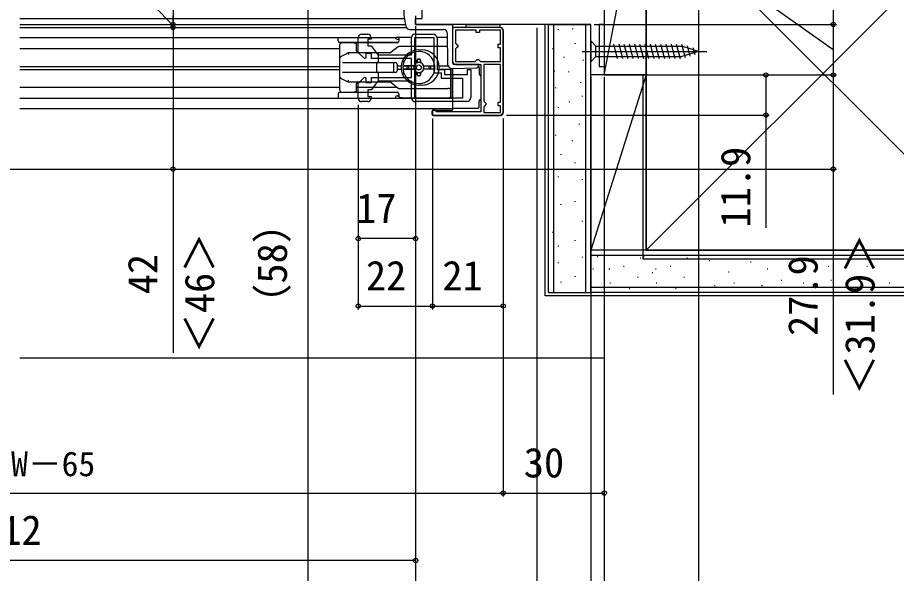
# Model space of a CAD drawing. Units: millimetres, scale not verified. Extents: x -525 to 525, y -783 to 778.
# Drawn here: x 0.9 to 261.7, y -547.9 to -383 of the extents above; entities that cross this region are included whole.
import ezdxf
from ezdxf.enums import TextEntityAlignment as Align

# ---------------------------------------------------------------- set-up
doc = ezdxf.new("R2010")
doc.units = ezdxf.units.MM
doc.header["$LTSCALE"] = 4
for name, color, linetype in [('0-2_YKK_11', 7, 'Continuous'), ('0-3_YKK_11E', 7, 'Continuous'), ('0-4_YKK_12', 2, 'Continuous'), ('0-5_YKK_13', 4, 'Continuous'), ('0-7_YKK_D', 6, 'Continuous'), ('0-9_YSS_K', 3, 'Continuous'), ('0-A_YSS_KE', 3, 'Continuous')]:
    doc.layers.add(name, color=color, linetype=linetype)
doc.styles.add('ＭＳ ゴシック', font='')
doc.styles.get('ＭＳ ゴシック').set_extended_font_data('MS Gothic')

msp = doc.modelspace()

# ---------------------------------------------------------------- linework, layer by layer
at = {"layer": '0-2_YKK_11'}
msp.add_line((144.997, -410.935), (144.997, -386.935), dxfattribs=at)
for points in [[(174.997, -271.035), (174.997, -331.635), (202.997, -331.635), (202.997, -335.035), (201.097, -335.035), (200.597, -334.535), (200.097, -334.035), (174.997, -334.035), (174.997, -385.035), (173.497, -385.035), (173.497, -397.535), (174.997, -397.535), (174.997, -400.035), (170.997, -400.035), (170.997, -385.035), (118.997, -385.035), (118.997, -383.235), (120.997, -383.235), (120.997, -375.035), (124.297, -375.035)], [(143.997, -385.935), (129.997, -385.935), (129.997, -395.935)], [(130.997, -396.935), (138.397, -396.935), (138.397, -410.935), (125.197, -410.935), (124.997, -410.735), (124.697, -410.435), (123.997, -410.435), (123.997, -411.935), (143.997, -411.935)]]:
    msp.add_lwpolyline(points, dxfattribs=at)
for points in [[(138.297, -396.035), (144.197, -396.035), (144.197, -391.935), (143.497, -391.935), (143.497, -390.935), (144.197, -390.935), (144.197, -386.735), (137.997, -386.735), (137.997, -387.435), (136.997, -387.435), (136.997, -386.735), (130.897, -386.735), (130.897, -390.635), (131.197, -390.935), (131.497, -391.235), (131.497, -391.635), (131.197, -391.935), (130.897, -392.235), (130.897, -396.035), (136.697, -396.035), (136.997, -395.735), (137.297, -395.435), (137.697, -395.435), (137.997, -395.735)], [(139.297, -396.935), (139.297, -407.835), (139.597, -408.135), (139.897, -408.435), (139.897, -408.835), (139.597, -409.135), (139.297, -409.435), (139.297, -411.135), (144.197, -411.135), (144.197, -409.135), (143.497, -409.135), (143.497, -408.135), (144.197, -408.135), (144.197, -396.935)]]:
    msp.add_lwpolyline(points, close=True, dxfattribs=at)
for centre, start, end in [((143.997, -386.935), 0.00001, 89.99999), ((130.997, -395.935), 180.00001, 269.99999), ((143.997, -410.935), 270.00001, 359.99999)]:
    msp.add_arc(centre, 1, start, end, dxfattribs=at)
at = {"layer": '0-3_YKK_11E'}
for p, q in [((102.997, -387.935), (104.797, -387.935)), ((118.797, -387.935), (124.197, -387.935)), ((104.797, -407.935), (102.997, -407.935)), ((134.197, -407.935), (118.797, -407.935))]:
    msp.add_line(p, q, dxfattribs=at)
for points in [[(101.997, -406.935), (101.997, -402.51), (103.826, -400.681), (104.197, -400.834), (104.197, -402.235), (105.897, -402.235), (105.897, -400.735), (117.797, -400.735), (117.797, -395.135), (105.897, -395.135), (105.897, -393.635), (104.197, -393.635), (104.197, -395.035), (103.826, -395.188), (101.997, -393.359), (101.997, -388.935)], [(105.797, -388.935), (105.797, -389.435), (104.797, -389.435), (104.797, -391.435), (105.797, -391.435), (107.797, -394.035), (117.797, -394.035), (117.797, -388.935)], [(125.397, -389.135), (125.397, -398.435), (127.597, -398.435), (127.597, -399.935), (134.397, -399.935), (134.397, -398.435), (135.397, -398.435), (135.397, -406.735)], [(117.797, -406.935), (117.797, -401.835), (107.797, -401.835), (105.797, -404.435), (104.797, -404.435), (104.797, -406.435), (105.797, -406.435), (105.797, -406.935)]]:
    msp.add_lwpolyline(points, dxfattribs=at)
msp.add_lwpolyline([(118.797, -406.935), (118.797, -388.935), (124.397, -388.935), (124.397, -399.435), (126.597, -399.435), (126.597, -400.935), (132.897, -400.935), (132.897, -406.935)], close=True, dxfattribs=at)
for centre, radius, start, end in [((102.997, -388.935), 1, 90.00001, 179.99999), ((104.797, -388.935), 1, 0.00001, 89.99999), ((118.797, -388.935), 1, 90.00001, 179.99999), ((124.197, -389.135), 1.2, 0.00001, 89.99999), ((102.997, -406.935), 1, 180.00001, 269.99999), ((104.797, -406.935), 1, 270.00001, 359.99999), ((118.797, -406.935), 1, 180.00001, 269.99999), ((134.197, -406.735), 1.2, 270.00001, 359.99999)]:
    msp.add_arc(centre, radius, start, end, dxfattribs=at)
at = {"layer": '0-4_YKK_12'}
for p, q in [((1.497, -383.235), (115.652, -383.235)), ((118.997, -383.235), (119.497, -383.235)), ((1.497, -385.035), (116.017, -385.035)), ((1.497, -385.934), (116.291, -385.934)), ((1.497, -385.934), (116.291, -385.934)), ((118.997, -385.035), (119.497, -385.035)), ((129.997, -385.034), (129.997, -396.434)), ((117.797, -388.934), (113.264, -388.934)), ((128.419, -388.934), (125.392, -388.934)), ((129.997, -398.14), (129.997, -399.934)), ((101.5, -403.684), (113.531, -403.684)), ((99.179, -406.934), (129.997, -406.934)), ((96.471, -409.934), (129.997, -409.934))]:
    msp.add_line(p, q, dxfattribs=at)
for points in [[(1.497, -388.934), (90.715, -388.934), (113.151, -388.934)], [(1.497, -392.184), (90.953, -392.184), (96.5, -392.184)], [(1.497, -397.484), (86.316, -397.484), (96.5, -397.484)], [(1.497, -398.384), (85.451, -398.384), (96.5, -398.384)], [(1.497, -403.684), (83.363, -403.684), (96.5, -403.684)], [(1.497, -406.934), (83.197, -406.934), (99.179, -406.934)], [(1.497, -409.934), (83.197, -409.934), (96.471, -409.934)]]:
    msp.add_lwpolyline(points, dxfattribs=at)
at = {"layer": '0-5_YKK_13'}
for p, q in [((118.997, -382.5), (118.997, -385.035)), ((118.997, -385.035), (129.497, -385.035)), ((129.997, -385.535), (129.997, -396.435)), ((144.097, -385.935), (130.497, -385.935)), ((117.192, -386.519), (118.997, -386.535)), ((118.997, -386.535), (127.406, -386.535)), ((128.406, -387.526), (128.485, -396.654)), ((129.997, -386.435), (129.997, -396.435)), ((145.097, -411.035), (145.097, -386.935)), ((96, -389.901), (96, -388.934)), ((96.5, -404.601), (96.5, -391.001)), ((100.663, -390.501), (97, -390.501)), ((100.663, -390.501), (100.984, -390.501)), ((101, -390.501), (100.984, -390.501)), ((101.5, -392.993), (101.5, -391.001)), ((113.5, -389.401), (114, -389.401)), ((114, -389.301), (114, -390.001)), ((170.997, -389.935), (172.547, -391.485)), ((177.742, -390.934), (178.868, -395.134)), ((179.295, -390.934), (180.421, -395.134)), ((180.848, -390.934), (181.974, -395.134)), ((182.401, -390.934), (183.526, -395.134)), ((183.954, -390.934), (185.079, -395.134)), ((185.507, -390.934), (186.632, -395.134)), ((187.06, -390.934), (188.185, -395.134)), ((188.613, -390.934), (189.738, -395.134)), ((190.166, -390.934), (191.291, -395.134)), ((191.718, -390.934), (192.844, -395.134)), ((193.271, -390.934), (194.397, -395.134)), ((194.824, -390.934), (195.95, -395.134)), ((196.377, -390.934), (197.503, -395.134)), ((197.93, -390.934), (198.986, -394.875)), ((98.732, -393.627), (96.872, -394.556)), ((99, -393.493), (98.732, -393.627)), ((99, -393.493), (99.118, -393.993)), ((107.905, -393.493), (99, -393.493)), ((111.338, -393.493), (107.905, -393.493)), ((111.5, -393.493), (111.328, -393.493)), ((111.5, -393.493), (111.635, -393.387)), ((128.441, -391.551), (114.171, -391.551)), ((119, -393.151), (119.03, -393.151)), ((120, -392.551), (120.8, -392.551)), ((120.969, -393.151), (121, -393.151)), ((168.497, -393.035), (205.497, -393.034)), ((172.547, -391.485), (198.081, -391.484)), ((202.997, -393.034), (198.081, -391.484)), ((202.997, -393.034), (198.081, -394.584)), ((202.997, -393.034), (198.081, -394.584)), ((199.605, -391.388), (200.418, -394.424)), ((201.301, -391.923), (201.85, -393.972)), ((97.28, -396.301), (98.955, -396.301)), ((98.955, -396.301), (107.905, -396.301)), ((107.949, -395.801), (107.949, -393.993)), ((119.5, -395.601), (119.5, -396.386)), ((119.5, -396.386), (119.5, -395.601)), ((120.2, -395.301), (119.8, -395.301)), ((119.8, -395.301), (120.2, -395.301)), ((120.5, -395.601), (120.5, -396.386)), ((120.5, -396.386), (120.5, -395.601)), ((172.547, -394.585), (198.081, -394.584)), ((107.5, -399.001), (107.5, -396.601)), ((112.5, -399.001), (112.5, -396.601)), ((113.5, -396.801), (113.5, -398.801)), ((113.5, -397.301), (114.774, -397.301)), ((113.5, -398.301), (114.774, -398.301)), ((118.586, -397.301), (115.276, -397.301)), ((118.586, -398.301), (115.276, -398.301)), ((115.578, -397.301), (118.586, -397.301)), ((115.578, -398.301), (118.586, -398.301)), ((116.5, -398.001), (116.5, -397.601)), ((116.5, -398.001), (116.5, -397.601)), ((117, -398.301), (117, -397.301)), ((121.414, -397.301), (124.723, -397.301)), ((121.414, -397.301), (124.422, -397.301)), ((124.723, -398.301), (121.414, -398.301)), ((123, -398.301), (123, -397.301)), ((123.5, -398.001), (123.5, -397.601)), ((123.5, -398.001), (123.5, -397.601)), ((126.026, -397.301), (128.638, -397.301)), ((126.026, -398.301), (129.5, -398.301)), ((129.5, -397.984), (129.5, -406.934)), ((129.5, -403.551), (129.5, -397.984)), ((129.997, -398.141), (129.997, -410.435)), ((130.025, -398.141), (136.923, -397.96)), ((137.897, -397.935), (137.897, -399.735)), ((96.872, -401.033), (96.5, -400.847)), ((96.872, -401.033), (98.732, -401.963)), ((98.955, -399.301), (97.28, -399.301)), ((107.905, -399.301), (98.955, -399.301)), ((99, -402.097), (99.118, -401.597)), ((119.5, -399.215), (119.5, -400.001)), ((119.5, -400.001), (119.5, -399.215)), ((120.2, -400.301), (119.8, -400.301)), ((119.8, -400.301), (120.2, -400.301)), ((120.5, -399.215), (120.5, -400.001)), ((120.5, -400.001), (120.5, -399.215)), ((98.732, -401.963), (99, -402.097)), ((101.5, -404.601), (101.5, -402.597)), ((107.905, -402.097), (111.337, -402.097)), ((111.635, -402.203), (113.864, -403.945)), ((114.172, -404.051), (128.587, -404.051)), ((119.03, -402.451), (119, -402.451)), ((120.8, -403.051), (120, -403.051)), ((121, -402.451), (120.969, -402.451)), ((129, -404.051), (128.587, -404.051)), ((96, -405.701), (96, -406.934)), ((97, -405.101), (100.663, -405.101)), ((100.984, -405.101), (100.663, -405.101)), ((100.984, -405.101), (101, -405.101)), ((102, -405.101), (113.586, -405.101)), ((113.5, -406.201), (114, -406.201)), ((114, -405.601), (114, -406.301)), ((115, -406.801), (114.5, -406.801)), ((115, -406.801), (129, -406.801)), ((137.897, -409.435), (137.897, -407.735)), ((123.897, -411.735), (123.897, -410.735)), ((124.197, -410.435), (129.997, -410.435)), ((124.197, -412.035), (144.097, -412.035)), ((137.397, -409.935), (129.997, -409.935))]:
    msp.add_line(p, q, dxfattribs=at)
msp.add_lwpolyline([(133.997, -385.935), (133.997, -385.015), (143.997, -385.015), (143.997, -385.935)], close=True, dxfattribs=at)
for points in [[(113.8, -390.401), (112.945, -390.401), (96.5, -390.401)], [(113.586, -390.501), (112.931, -390.501), (101, -390.501)], [(170.997, -389.935), (170.997, -396.135), (172.547, -394.585), (172.547, -391.485)], [(113.864, -391.656), (112.634, -392.611), (111.635, -393.387)], [(114.171, -391.551), (114, -391.551), (113.864, -391.656)], [(107.905, -396.301), (112.116, -396.301), (113, -396.301)], [(115.578, -397.301), (115.463, -397.301), (115.411, -397.301), (115.365, -397.301), (115.327, -397.301), (115.299, -397.301), (115.284, -397.301), (115.276, -397.301)], [(115.276, -398.301), (115.284, -398.301), (115.299, -398.301), (115.327, -398.301), (115.365, -398.301), (115.411, -398.301), (115.463, -398.301), (115.578, -398.301)], [(124.422, -398.301), (124.537, -398.301), (124.589, -398.301), (124.635, -398.301), (124.672, -398.301), (124.7, -398.301), (124.716, -398.301), (124.723, -398.301)], [(137.897, -396.96), (137.897, -396.935), (130.497, -396.935)], [(113, -399.301), (109.629, -399.301), (107.905, -399.301)], [(107.949, -401.597), (107.949, -400.325), (107.949, -399.801)], [(99, -402.097), (105.284, -402.097), (107.905, -402.097)], [(129.5, -406.301), (129.5, -404.551), (129.5, -403.551)], [(113.8, -405.201), (101.2, -405.201), (96.5, -405.201)], [(101, -405.101), (101.322, -405.101), (102, -405.101)]]:
    msp.add_lwpolyline(points, dxfattribs=at)
msp.add_circle((120, -397.801), 0.75, dxfattribs=at)
for centre, radius, start, end in [((131.122, -381.035), 15.625, 162.21648, 197.85555), ((117.201, -385.519), 1, 197.85555, 269.5), ((129.497, -385.535), 0.5, 0, 90), ((130.497, -386.435), 0.5, 90, 180), ((144.097, -386.935), 1, 0, 90), ((127.406, -387.535), 1, 0.5, 90), ((96.5, -389.901), 0.5, 180, 270), ((97, -391.001), 0.5, 90, 180), ((101, -391.001), 0.5, 0, 90), ((113.5, -388.901), 0.5, 195.47348, 219.07095), ((113.5, -388.901), 0.5, 219.07095, 270), ((113.5, -390.001), 0.5, 270, 0), ((114.5, -389.301), 0.5, 132.84403, 180), ((102, -392.993), 0.5, 180, 270), ((111.328, -392.993), 0.5, 270, 307.83789), ((114.171, -392.051), 0.5, 90, 127.83789), ((120, -397.801), 5.25, 90, 270), ((120, -397.801), 4.75, 6.04233, 173.95767), ((119, -393.651), 0.5, 90, 120.18877), ((120.8, -397.801), 5.25, 270, 90), ((121, -393.651), 0.5, 59.81123, 90), ((107.8, -396.601), 0.3, 90, 180), ((112.2, -396.601), 0.3, 0, 90), ((113, -396.801), 0.5, 0, 90), ((115.691, -395.801), 0.5, 155.09894, 248.1159), ((120, -397.801), 1.5, 109.47123, 160.52878), ((119.8, -395.601), 0.3, 90, 180), ((119.8, -395.601), 0.3, 90, 180), ((120, -397.801), 1.5, 70.52877, 109.47123), ((120.2, -395.601), 0.3, 360, 90), ((120.2, -395.601), 0.3, 360, 90), ((120, -397.801), 1.5, 19.47122, 70.52877), ((130.497, -396.435), 0.5, 180, 270), ((107.8, -399.001), 0.3, 180, 270), ((112.2, -399.001), 0.3, 270, 0), ((113, -398.801), 0.5, 270, 0), ((120, -397.801), 4.75, 173.95767, 186.04233), ((120, -397.801), 4.75, 186.04233, 353.95767), ((116.8, -397.601), 0.3, 90, 180), ((116.8, -397.601), 0.3, 90, 180), ((116.8, -398.001), 0.3, 180, 270), ((116.8, -398.001), 0.3, 180, 270), ((120, -397.801), 1.5, 160.52878, 199.47122), ((120, -397.801), 1.5, 199.47122, 250.52877), ((120, -397.801), 1.5, 289.47123, 340.52878), ((120, -397.801), 1.5, 340.52878, 19.47122), ((123.2, -397.601), 0.3, 0, 90), ((123.2, -397.601), 0.3, 0, 90), ((123.2, -398.001), 0.3, 270, 0), ((123.2, -398.001), 0.3, 270, 360), ((120, -397.801), 4.75, 353.95767, 6.04233), ((129.985, -396.641), 1.5, 180.5, 271.5), ((136.897, -396.96), 1, 271.5, 0), ((137.397, -397.935), 0.5, 0, 51.37691), ((115.691, -399.801), 0.5, 111.8841, 204.90106), ((120, -397.801), 1.5, 250.52877, 289.47123), ((119.8, -400.001), 0.3, 180, 270), ((119.8, -400.001), 0.3, 180, 270), ((120.2, -400.001), 0.3, 270, 0), ((120.2, -400.001), 0.3, 270, 360), ((138.397, -399.735), 0.5, 180, 270), ((102, -402.597), 0.5, 90, 180), ((111.328, -402.597), 0.5, 51.9917, 90), ((114.172, -403.551), 0.5, 231.9917, 270), ((119, -401.951), 0.5, 239.81123, 270), ((121, -401.951), 0.5, 270, 300.18877), ((129, -403.551), 0.5, 270, 0), ((96.5, -405.701), 0.5, 90, 180), ((97, -404.601), 0.5, 180, 270), ((101, -404.601), 0.5, 270, 0), ((113.5, -406.701), 0.5, 90, 180), ((113.5, -406.701), 0.5, 180, 207.82627), ((113.5, -405.601), 0.5, 0, 90), ((114.5, -406.301), 0.5, 180, 270), ((129, -406.301), 0.5, 270, 0), ((137.397, -409.435), 0.5, 270, 0), ((138.397, -407.735), 0.5, 90, 180), ((124.197, -410.735), 0.3, 90, 180), ((124.197, -411.735), 0.3, 180, 270), ((144.097, -411.035), 1, 270, 0)]:
    msp.add_arc(centre, radius, start, end, dxfattribs=at)
for centre, major_axis, ratio, start_param, end_param in [((107.905, -393.993), (0, 0.5), 0.087489, 4.712389, 6.2831853), ((97, -395.052), (0.3, 0.486), 0.822107, 1.3427634, 2.0408951), ((97.135, -394.984), (-0.58, -0.164), 0.822107, 4.9404219, 5.3570207), ((107.905, -395.801), (0, -0.5), 0.087489, 6.2831853, 7.8539816), ((97, -400.538), (-0.3, 0.486), 0.822107, 1.1006975, 1.7988292), ((97.135, -400.605), (-0.58, 0.164), 0.822107, 0.9261646, 1.3427634), ((107.905, -399.801), (0, 0.5), 0.087489, 4.712389, 6.2831853), ((107.905, -401.597), (0, -0.5), 0.087489, 6.2831853, 7.8539816)]:
    msp.add_ellipse(centre, major_axis=major_axis, ratio=ratio, start_param=start_param, end_param=end_param, dxfattribs=at)
at = {"layer": '0-7_YKK_D'}
for p, q in [((46.997, -270.035), (46.997, -385.035)), ((202.997, -335.531), (202.997, -605.045)), ((242.997, -335.035), (242.997, -385.035)), ((86.997, -371.035), (86.997, -565.035)), ((46.997, -385.035), (46.997, -382.485)), ((27.997, -385.035), (47.997, -385.035)), ((27.997, -385.035), (47.997, -385.035)), ((27.997, -385.935), (47.997, -385.935)), ((27.997, -385.935), (47.997, -385.935)), ((46.997, -385.035), (46.997, -385.935)), ((46.997, -385.035), (46.997, -385.935)), ((46.997, -385.935), (46.997, -388.485)), ((118.997, -385.535), (118.997, -565.035)), ((118.997, -385.535), (118.997, -565.035)), ((118.997, -385.535), (118.997, -545.035)), ((118.997, -385.535), (118.997, -449.557)), ((154.997, -386.035), (154.997, -585.035)), ((154.997, -386.035), (154.997, -565.035)), ((154.997, -386.035), (154.997, -585.035)), ((171.996, -385.035), (243.997, -385.035)), ((171.996, -385.035), (243.997, -385.035)), ((242.997, -385.035), (242.997, -400.035)), ((170.997, -400.535), (170.997, -565.035)), ((174.997, -400.535), (174.997, -605.045)), ((174.997, -400.535), (175.004, -605.034)), ((174.997, -400.535), (174.997, -565.035)), ((174.997, -400.535), (174.997, -585.035)), ((174.997, -400.535), (174.997, -525.035)), ((175.497, -400.035), (243.997, -400.035)), ((175.497, -400.035), (243.997, -400.035)), ((175.497, -400.035), (223.997, -400.035)), ((101.997, -408.935), (101.997, -449.557)), ((101.997, -408.935), (101.997, -469.557)), ((145.997, -411.935), (223.997, -411.935)), ((123.997, -412.935), (123.997, -469.557)), ((123.997, -412.935), (123.997, -469.557)), ((144.999, -412.935), (144.999, -469.557)), ((144.999, -412.935), (144.999, -525.035)), ((144.999, -412.935), (144.999, -525.035)), ((-44.601, -427.935), (243.997, -427.935)), ((27.997, -427.935), (47.997, -427.935)), ((118.997, -448.557), (101.997, -448.557)), ((101.997, -468.557), (123.997, -468.557)), ((123.997, -468.557), (144.999, -468.557)), ((-140.001, -524.035), (144.999, -524.035)), ((144.999, -524.035), (174.997, -524.035)), ((118.997, -544.035), (-119.003, -544.035))]:
    msp.add_line(p, q, dxfattribs=at)
for points in [[(46.997, -385.485), (26.997, -364.284), (26.997, -340.852)], [(242.997, -392.535), (222.997, -378.449), (222.997, -359.722)], [(46.997, -385.935), (46.997, -427.935), (46.997, -482.485)], [(222.997, -400.035), (222.997, -411.935), (222.997, -445.416)], [(242.997, -400.035), (242.997, -427.935), (242.997, -494.758)]]:
    msp.add_lwpolyline(points, dxfattribs=at)
for centre in [(46.997, -385.035), (46.997, -385.035), (46.997, -385.935), (46.997, -385.935), (242.997, -385.035), (242.997, -385.035), (222.997, -400.035), (242.997, -400.035), (242.997, -400.035), (222.997, -411.935), (46.997, -427.935), (242.997, -427.935), (101.997, -448.557), (118.997, -448.557), (101.997, -468.557), (123.997, -468.557), (123.997, -468.557), (144.999, -468.557), (144.999, -524.035), (144.999, -524.035), (174.997, -524.035), (118.997, -544.035)]:
    msp.add_circle(centre, 0.637, dxfattribs=at)
at = {"layer": '0-9_YSS_K'}
for p, q in [((174.994, -400.035), (187.494, -335.035)), ((187.497, -452.035), (292.497, -347.035)), ((187.497, -347.035), (292.497, -452.035)), ((157.496, -465.535), (157.496, -385.035)), ((159.996, -464.535), (159.996, -385.035)), ((169.496, -464.535), (169.496, -385.035)), ((161.337, -386.454), (161.337, -386.654)), ((165.548, -386.226), (165.548, -386.426)), ((166.282, -390.574), (166.282, -390.774)), ((159.689, -392.223), (159.689, -392.423)), ((162.986, -394.695), (162.986, -394.895)), ((168.777, -395.516), (168.777, -395.716)), ((160.091, -398.834), (160.091, -399.034)), ((164.379, -399.024), (164.379, -399.224)), ((170.996, -452.035), (170.996, -399.586)), ((187.497, -400.035), (170.996, -400.035)), ((187.497, -400.035), (170.996, -452.035)), ((187.497, -452.035), (187.497, -400.035)), ((160.513, -403.761), (160.513, -403.961)), ((167.997, -402.142), (167.997, -402.342)), ((168.431, -406.233), (168.431, -406.433)), ((161.337, -409.53), (161.337, -409.73)), ((164.634, -407.882), (164.634, -408.082)), ((167.606, -414.475), (167.606, -414.675)), ((160.513, -417.772), (160.513, -417.972)), ((165.458, -419.42), (165.458, -419.62)), ((162.161, -423.541), (162.161, -423.741)), ((166.282, -426.013), (166.282, -426.213)), ((161.337, -430.134), (161.337, -430.334)), ((168.431, -430.958), (168.431, -431.158)), ((166.282, -437.483), (166.282, -437.683)), ((162.161, -438.307), (162.161, -438.507)), ((168.431, -443.252), (168.431, -443.452)), ((159.689, -446.549), (159.689, -446.749)), ((161.337, -450.669), (161.337, -450.869)), ((166.282, -449.021), (166.282, -449.221)), ((187.497, -452.035), (170.996, -452.035)), ((352.491, -453.535), (170.996, -453.535)), ((172.907, -453.864), (173.107, -453.864)), ((186.68, -453.864), (186.88, -453.864)), ((161.337, -455.614), (161.337, -455.814)), ((168.431, -453.966), (168.431, -454.166)), ((185.705, -454.254), (185.905, -454.254)), ((199.478, -454.254), (199.678, -454.254)), ((206.104, -455.034), (206.304, -455.034)), ((210.195, -454.6), (210.395, -454.6)), ((218.437, -455.424), (218.637, -455.424)), ((234.92, -454.6), (235.12, -454.6)), ((247.214, -454.6), (247.414, -454.6)), ((257.928, -454.6), (258.128, -454.6)), ((171.613, -457.482), (171.813, -457.482)), ((176.415, -457.482), (176.615, -457.482)), ((180.763, -456.749), (180.963, -456.749)), ((189.213, -458.652), (189.413, -458.652)), ((190.188, -457.482), (190.388, -457.482)), ((194.536, -456.749), (194.736, -456.749)), ((202.986, -458.652), (203.186, -458.652)), ((211.843, -458.397), (212.043, -458.397)), ((223.382, -457.573), (223.582, -457.573)), ((229.975, -456.749), (230.175, -456.749)), ((241.444, -456.749), (241.644, -456.749)), ((252.983, -456.749), (253.183, -456.749)), ((162.161, -461.383), (162.161, -461.583)), ((166.282, -459.735), (166.282, -459.935)), ((176.642, -461.694), (176.842, -461.694)), ((184.884, -460.045), (185.084, -460.045)), ((190.415, -461.694), (190.615, -461.694)), ((198.657, -460.045), (198.857, -460.045)), ((213.492, -461.694), (213.692, -461.694)), ((227.502, -460.869), (227.702, -460.869)), ((234.096, -461.694), (234.296, -461.694)), ((242.269, -460.869), (242.469, -460.869)), ((254.631, -461.694), (254.831, -461.694)), ((259.576, -461.694), (259.776, -461.694)), ((352.491, -463.035), (170.996, -463.035)), ((182.411, -463.342), (182.611, -463.342)), ((187.46, -462.939), (187.66, -462.939)), ((189.023, -462.939), (189.223, -462.939)), ((196.184, -463.342), (196.384, -463.342)), ((202.796, -462.939), (202.996, -462.939)), ((207.723, -462.518), (207.923, -462.518)), ((221.733, -462.518), (221.933, -462.518)), ((250.51, -463.342), (250.71, -463.342)), ((352.491, -465.535), (157.496, -465.535)), ((174.997, -464.535), (174.997, -484.035)), ((174.997, -484.035), (1.494, -484.035))]:
    msp.add_line(p, q, dxfattribs=at)
msp.add_lwpolyline([(187.494, -400.035), (187.494, -335.035), (174.994, -335.035), (174.994, -400.035)], close=True, dxfattribs=at)
at = {"layer": '0-A_YSS_KE'}
for p, q in [((158.496, -464.535), (158.496, -385.035)), ((158.496, -385.035), (170.996, -385.035)), ((170.996, -464.535), (170.996, -385.035)), ((186.497, -400.035), (186.497, -454.535)), ((352.491, -452.035), (170.996, -452.035)), ((170.996, -464.535), (170.996, -452.035)), ((186.497, -454.535), (352.491, -454.535)), ((158.496, -464.535), (170.996, -464.535)), ((352.491, -464.535), (170.996, -464.535))]:
    msp.add_line(p, q, dxfattribs=at)
msp.add_lwpolyline([(292.497, -347.035), (187.497, -347.035), (187.497, -452.035), (292.497, -452.035)], dxfattribs=at)

# ---------------------------------------------------------------- texts
at = {"layer": '0-7_YKK_D', "style": 'ＭＳ ゴシック'}
for s, p in [('11.9', (220.997, -445.257)), ('＜46＞', (61.883, -482.667)), ('（58）', (83.451, -473.905)), ('＜31.9＞', (257.883, -494.94)), ('42', (44.997, -465.076)), ('27.9', (240.997, -477.451))]:
    msp.add_text(s, height=8.798, rotation=90, dxfattribs=at).set_placement(p, align=Align.BOTTOM_LEFT)
for s, height, p in [('17', 8.798, (101.394, -446.557)), ('22', 8.798, (104.269, -466.557)), ('21', 8.798, (126.963, -466.557)), ('網戸出来幅＝W－65', 7.331, (-61.053, -521.229)), ('30', 8.798, (151.134, -522.035)), ('W－112', 8.798, (-27.924, -542.035))]:
    msp.add_text(s, height=height, dxfattribs=at).set_placement(p, align=Align.BOTTOM_LEFT)

doc.saveas('drawing.dxf')
